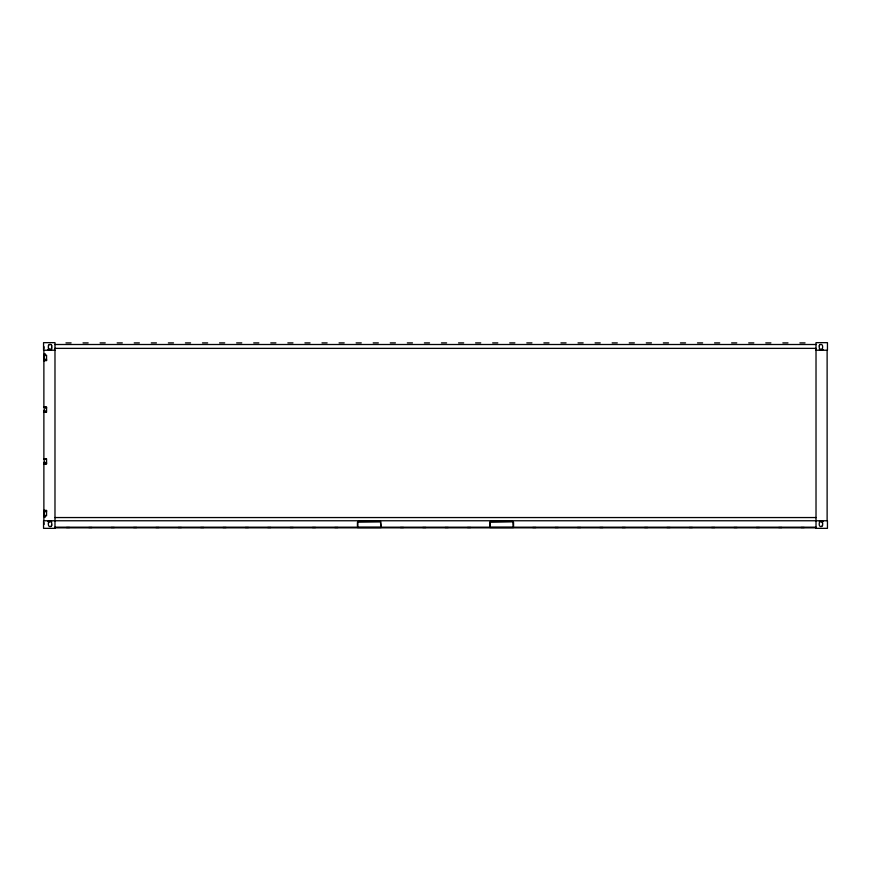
<?xml version="1.0" encoding="UTF-8"?>
<svg xmlns="http://www.w3.org/2000/svg" width="871" height="871" viewBox="0 0 871 871"><rect width="100%" height="100%" fill="white"/><g stroke="black" fill="none" stroke-linecap="round" stroke-linejoin="round"><path stroke-width="1.31" d="M44.029 346.745L43.898 348.803M43.898 522.371L44.029 524.429M45.913 359.037L45.847 359.331M45.913 462.664L45.847 462.947M45.586 360.039L46.555 359.364M45.586 463.655L46.555 462.98M65.956 342.902L71.095 342.902M83.017 342.902L88.156 342.902M100.089 342.902L105.228 342.902M117.16 342.902L122.299 342.902M134.232 342.902L139.371 342.902M151.293 342.902L156.432 342.902M168.364 342.902L173.503 342.902M185.436 342.902L190.575 342.902M202.497 342.902L207.646 342.902M219.568 342.902L224.707 342.902M236.64 342.902L241.779 342.902M253.711 342.902L258.85 342.902M270.772 342.902L275.922 342.902M287.844 342.902L292.983 342.902M304.915 342.902L310.054 342.902M321.987 342.902L327.126 342.902M339.048 342.902L344.197 342.902M356.119 342.902L361.258 342.902M373.191 342.902L378.33 342.902M390.262 342.902L395.401 342.902M407.323 342.902L412.462 342.902M424.395 342.902L429.534 342.902M441.466 342.902L446.605 342.902M458.538 342.902L463.677 342.902M475.599 342.902L480.738 342.902M492.67 342.902L497.809 342.902M509.742 342.902L514.881 342.902M526.803 342.902L531.952 342.902M543.874 342.902L549.013 342.902M560.946 342.902L566.085 342.902M578.017 342.902L583.156 342.902M595.078 342.902L600.228 342.902M612.15 342.902L617.289 342.902M629.221 342.902L634.36 342.902M646.293 342.902L651.432 342.902M663.354 342.902L668.503 342.902M680.425 342.902L685.564 342.902M697.497 342.902L702.636 342.902M714.568 342.902L719.707 342.902M731.629 342.902L736.768 342.902M748.701 342.902L753.84 342.902M765.772 342.902L770.911 342.902M782.844 342.902L787.983 342.902M799.905 342.902L805.044 342.902M54.982 344.502L816.018 344.502M54.982 348.367L816.018 348.367L816.018 350.24L827.45 350.24L827.45 342.651L816.018 342.651L816.018 528.349L827.45 528.349L827.45 520.76L43.55 520.76L43.55 528.349L54.982 528.349L54.982 342.651L43.55 342.651L43.55 350.24L54.982 350.24M47.851 349.5L51.672 349.5M819.328 349.5L823.149 349.5M44.279 353.931L45.39 353.931M46.272 355.531L43.877 355.379L46.555 355.216L46.555 360.518M44.029 360.039L46.555 360.039M43.877 360.354L46.555 360.354M43.877 360.616L46.272 360.616M44.029 407.345L46.555 407.345M46.555 408.02L45.586 407.345M43.877 410.557L45.161 410.557M44.029 411.841L46.272 411.841M44.029 459.159L46.272 459.159M43.877 462.37L45.161 462.37M44.029 463.655L46.555 463.655M43.877 510.482L46.272 510.384M43.877 510.646L46.555 510.646M44.029 510.961L46.555 510.961M46.555 511.636L45.586 510.961M44.029 515.469L46.272 515.469M43.877 515.719L45.161 515.621M43.877 515.784L46.555 515.784L46.555 510.482M44.279 517.069L45.39 517.069M54.982 517.548L816.018 517.548M47.851 521.5L51.672 521.5M819.328 521.5L823.149 521.5M54.982 527.195L357.437 527.195L357.437 522.371L358.395 521.402L380.605 521.479L381.204 527.195L489.796 527.195L490.395 521.479L512.605 521.402L513.563 522.371L513.563 527.195L816.018 527.195M66.425 527.51L69.636 527.51M88.788 527.51L91.999 527.51M111.15 527.51L114.362 527.51M133.503 527.51L136.714 527.51M155.865 527.51L159.077 527.51M178.228 527.51L181.44 527.51M200.591 527.51L203.803 527.51M222.943 527.51L226.155 527.51M245.306 527.51L248.518 527.51M267.669 527.51L270.881 527.51M290.032 527.51L293.244 527.51M312.384 527.51L315.607 527.51M334.747 527.51L337.959 527.51M357.437 527.51L381.204 527.51M400.355 527.51L403.567 527.51M422.718 527.51L425.93 527.51M445.07 527.51L448.282 527.51M467.433 527.51L470.645 527.51M489.796 527.51L513.563 527.51M532.714 527.51L535.926 527.51M555.077 527.51L558.289 527.51M577.44 527.51L580.652 527.51M599.792 527.51L603.015 527.51M622.155 527.51L625.367 527.51M644.518 527.51L647.73 527.51M666.881 527.51L670.093 527.51M689.244 527.51L692.456 527.51M711.596 527.51L714.808 527.51M733.959 527.51L737.171 527.51M756.322 527.51L759.534 527.51M778.685 527.51L781.897 527.51M801.037 527.51L804.26 527.51M54.982 527.837L816.018 527.837M45.847 408.053L45.913 408.336M45.847 511.669L45.913 511.963M827.123 350.24L827.123 520.76M46.228 359.549L46.228 360.518M46.228 510.482L46.228 511.451M46.13 359.549L46.13 360.191M46.13 510.809L46.13 511.451M44.192 355.292L44.192 360.725M44.192 406.953L44.192 412.386M44.192 458.614L44.192 464.047M44.192 510.275L44.192 515.708M43.877 350.24L43.877 407.029L46.555 407.029L46.555 412.168L43.877 412.168L43.877 458.832L46.555 458.832L46.555 463.971L43.877 463.971L43.877 520.76M51.716 524.973A1.633 1.633 0 0 1 48.656 525.79A5.139 5.139 0 0 1 48.656 522.328M48.438 523.144A1.633 1.633 0 0 1 51.487 522.328A5.139 5.139 0 0 1 51.487 525.79M822.562 523.144A1.633 1.633 0 0 0 819.513 522.328A5.139 5.139 0 0 0 819.513 525.79A1.633 1.633 0 0 0 822.562 524.973M822.344 522.328A5.139 5.139 0 0 1 822.344 525.79M48.438 346.027A1.633 1.633 0 0 1 50.072 344.383A1.633 1.633 0 0 1 51.716 346.027M48.656 348.672A5.139 5.139 0 0 1 48.656 345.21M51.716 347.856A1.633 1.633 0 0 1 50.072 349.5A1.633 1.633 0 0 1 48.438 347.856M51.487 345.21A5.139 5.139 0 0 1 51.487 348.672M819.284 346.027A1.633 1.633 0 0 1 822.344 345.21A5.139 5.139 0 0 1 822.344 348.672A1.633 1.633 0 0 1 819.513 348.672A5.139 5.139 0 0 1 819.513 345.21M357.807 522.121L357.752 527.195L380.888 527.195L380.485 521.773L357.807 522.121M490.166 522.121L490.112 527.195L513.248 527.195L512.856 521.773L490.166 522.121"/></g></svg>
